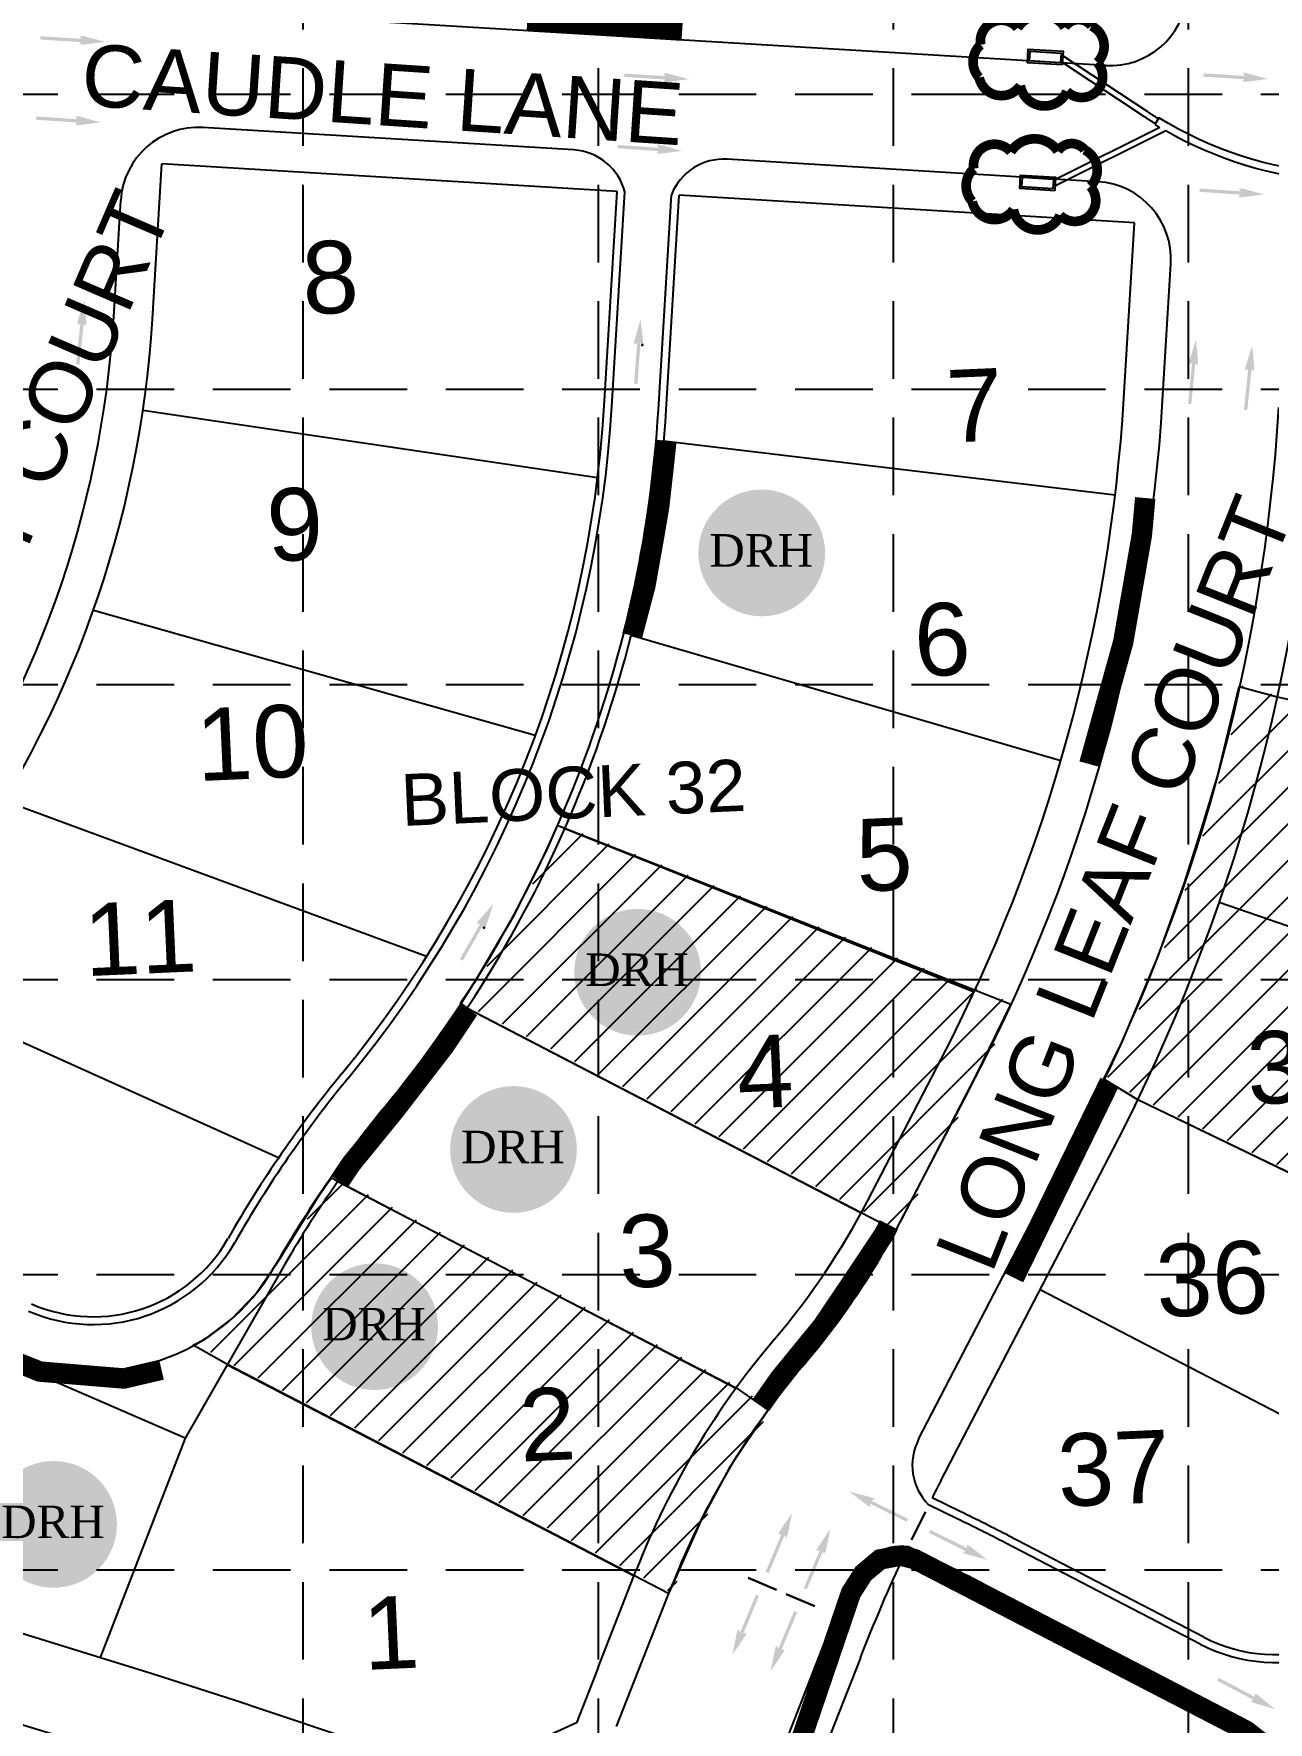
# Model space of a CAD drawing. Header units: feet. Extents: x 6037 to 11520, y 4436 to 7866.
# Drawn here: x 9213.6 to 9571.4, y 5508.1 to 5997.5 of the extents above; entities that cross this region are included whole.
import ezdxf
from ezdxf.enums import TextEntityAlignment as Align

# ---------------------------------------------------------------- set-up
doc = ezdxf.new("R2010")
doc.units = ezdxf.units.FT
doc.header["$LTSCALE"] = 0.4
doc.header["$MEASUREMENT"] = 0
doc.linetypes.add('DASHED2', pattern=[0.375, 0.25, -0.125])
doc.linetypes.add('HIDDEN', pattern=[0.375, 0.25, -0.125])
for name, color, linetype in [('1 BLOCK NUMBER', 7, 'Continuous'), ('1 DR HORTON LOT', 7, 'Continuous'), ('1 EROSION BLANKET', 84, 'Continuous'), ('1 LOT NUMBER', 7, 'Continuous'), ('1 SODDED LOT', 2, 'Continuous'), ('1 STREET NAMES', 7, 'Continuous'), ('BASE', 7, 'Continuous'), ('grid', 254, 'HIDDEN'), ('LOTLINE', 7, 'Continuous'), ('PAVING', 7, 'Continuous'), ('ROW', 7, 'Continuous'), ('STORM', 7, 'Continuous'), ('STORM INLET', 7, 'Continuous')]:
    doc.layers.add(name, color=color, linetype=linetype)
doc.styles.add('DRHorton', font='dutcheb.ttf')
doc.styles.get("Standard").update_dxf_attribs({"font": 'ARIAL.TTF'})

# ---------------------------------------------------------------- blocks, each defined once
blk = doc.blocks.new('DRHorton')
h = blk.add_hatch(color=1)
h.paths.add_polyline_path([(78.7, 25.78, 1), (40.43, 25.78, 1)])
h.paths.add_polyline_path([(42.33, 17.91), (76.5, 17.91), (76.5, 34.87), (42.33, 34.87)], flags=24)
at = {"layer": 'BASE', "color": 176, "style": 'DRHorton'}
blk.add_text('DRH', height=9.814, dxfattribs=at).set_placement((59.39, 21.64), align=Align.CENTER)

msp = doc.modelspace()

# ---------------------------------------------------------------- hatches: boundary and pattern name
at = {"layer": '1 SODDED LOT'}
h = msp.add_hatch(dxfattribs=at)
h.set_pattern_fill('ANSI31', color=256, scale=60, style=0)
h.set_pattern_definition([(45, (1.0404, 0.2035), (-5.303301, 5.303301), [])])
h.paths.add_polyline_path([(9008.53, 6974.6), (9134.42, 6967.02), (9133.47, 6956.6), (9131.54, 6937.33), (9130.69, 6928.96), (9129.74, 6922.29), (8995.12, 6930.23), (8990.65, 6930.54), (8994.47, 6960.2), (8995.63, 6975.46)])
h.paths.add_polyline_path([(9433.17, 6958.76), (9434.56, 6821.06), (9481.59, 6807.52), (9503.83, 6801), (9527.2, 6795.3), (9525.52, 6937.37), (9495.09, 6947.16), (9463.79, 6959.09), (9432.98, 6970.84)])
h.paths.add_polyline_path([(10047.33, 5834.32), (10182.01, 5824.91), (10185.54, 5875.24), (10048.62, 5885.03), (10045.07, 5834.52)])
h.paths.add_polyline_path([(10015.61, 5592.88), (10151.56, 5562.68), (10159.65, 5603.99), (10164.04, 5630.25), (10025.39, 5652.24), (10020.74, 5627.8), (10017.92, 5612.96), (10013.47, 5593.46)])
h.paths.add_polyline_path([(10001.02, 5534.4), (10134.33, 5496.27), (10117.37, 5440.96), (10113.17, 5430.26), (9981.25, 5477.53), (9986.71, 5493.88), (9998.81, 5534.75)])
h.paths.add_polyline_path([(8799.81, 5797.59), (8937.91, 5755.17), (8938.9, 5756.45), (8958.34, 5776.68), (8971.05, 5789.68), (8987.33, 5807.76), (8991.83, 5813.31), (8833.38, 5856.27), (8823.88, 5843.5), (8818.25, 5836.24), (8806.07, 5822.02), (8789.55, 5805.99)])
h.paths.add_polyline_path([(9300.86, 5666.12), (9335.76, 5647.91), (9418.14, 5605.29), (9427.47, 5598.82), (9416.17, 5581.98), (9407.87, 5566.52), (9399.6, 5547.98), (9398.58, 5545.68), (9270.59, 5612.1), (9260.79, 5617.66), (9264.35, 5619.48), (9272.04, 5625.27), (9278.98, 5632.54), (9285.49, 5642.04), (9296.99, 5660.6), (9299.41, 5664.2)])
h.paths.add_polyline_path([(9340.08, 5715.39), (9464.44, 5650.81), (9471.9, 5665.11), (9485.45, 5691.05), (9497.8, 5716.36), (9366.29, 5768.24), (9363.2, 5761.05), (9353.39, 5741.52), (9342.13, 5722.47), (9338.29, 5716.72)])
h.paths.add_polyline_path([(9575.04, 5805.5), (9699.56, 5777.94), (9697.43, 5767), (9689.85, 5736.06), (9681.15, 5706.88), (9670.6, 5677.08), (9660.32, 5651.86), (9651.88, 5632.23), (9534.79, 5688.63), (9524.72, 5694.73), (9530.18, 5705.7), (9536.33, 5720.39), (9540.47, 5730.38), (9548.04, 5751.39), (9553.09, 5767.16), (9557.74, 5782.44), (9563.95, 5808.53)])
h.paths.add_polyline_path([(9726.84, 5864.8), (9850.23, 5856.11), (9861.56, 5855.03), (9857.07, 5792.94), (9720.09, 5803.4), (9717.86, 5803.51), (9721.19, 5826.2), (9724.62, 5864.88)])
h.paths.add_polyline_path([(8953.4, 6034.44), (8960.95, 6160.21), (8982.9, 6158.85), (9005.64, 6157.5), (8997.66, 6020.48), (8952.71, 6023.22)])
h.paths.add_polyline_path([(8959.68, 6176.03), (8967.87, 6310.87), (8926.31, 6313.26), (8921.04, 6312.92), (8915.32, 6310.92), (8910.33, 6307.6), (8906.7, 6303.25), (8904.1, 6297.98), (8902.96, 6292.11), (8897.01, 6193.57), (8897.65, 6188.07), (8900.03, 6183.13), (8903.86, 6179.3), (8908.93, 6176.9), (8959.51, 6173.84)])
h.paths.add_polyline_path([(9499.02, 6148.72), (9507.23, 6283.66), (9518.73, 6282.1), (9550.35, 6277.76), (9556.25, 6276.32), (9561.3, 6273.54), (9565.54, 6269.55), (9568.56, 6264.64), (9570.23, 6259.15), (9570.43, 6253.33), (9561.8, 6154.72), (9560.55, 6149.13), (9557.71, 6144.74), (9553.75, 6141.56), (9549.07, 6139.73), (9511.31, 6144.43), (9504.23, 6145.25), (9499.03, 6146.07)])
h.paths.add_polyline_path([(9616.4, 6639.76), (9623.9, 6765.68), (9637.72, 6764.23), (9667.99, 6762.45), (9672.71, 6762.18), (9683.29, 6762.04), (9705.81, 6761.75), (9712.07, 6761.79), (9713.53, 6624.57), (9675.56, 6624.82), (9645.77, 6626.2), (9637.69, 6626.58), (9624.42, 6627.76), (9615.7, 6628.44)])
h.paths.add_polyline_path([(9758.38, 6636.24), (9757.19, 6762.27), (9892.09, 6763.63), (9893.75, 6626.41), (9758.46, 6625.12)])
h.paths.add_polyline_path([(10276.02, 6641.94), (10402.1, 6638.45), (10399.41, 6548.36), (10262.19, 6552.34), (10264.77, 6642.37)])
h.paths.add_polyline_path([(10162.18, 6764.13), (10163.55, 6629.1), (10208.43, 6629.06), (10214.14, 6629.7), (10219.62, 6631.8), (10224.34, 6635.28), (10227.99, 6639.82), (10230.35, 6645.12), (10231.28, 6650.89), (10234.09, 6750.49), (10233.44, 6755.78), (10231.28, 6760.36), (10227.77, 6764.09), (10223.32, 6766.55), (10162.12, 6766.38)])
h.paths.add_polyline_path([(9983.41, 6638.56), (9982.19, 6764.52), (10071.97, 6765.47), (10073.53, 6628.21), (9983.46, 6627.25)])
h.paths.add_polyline_path([(10282.43, 6866.9), (10408.37, 6863.35), (10409.72, 6910.83), (10272.54, 6914.57), (10271.15, 6867.18)])
h.paths.add_polyline_path([(10068.44, 6781.19), (10067.14, 6916.19), (10159.96, 6917.12), (10161.91, 6779.88), (10068.46, 6778.92)])
h.paths.add_polyline_path([(9787.01, 6902.09), (9788.35, 6776.07), (9813.49, 6776.33), (9835, 6776.55), (9833.5, 6913.82), (9786.81, 6913.38)])
h.paths.add_polyline_path([(9951.87, 7083.82), (9953.28, 6948.73), (9998.33, 6949.29), (10043.36, 6949.77), (10041.76, 7087.02), (9951.84, 7086.06)])
h.paths.add_polyline_path([(9562.98, 6974.31), (9561.11, 7137.79), (9567.67, 7130.99), (9580.62, 7117.52), (9591.81, 7108.25), (9604.22, 7100.07), (9606.76, 7098.83), (9608.2, 6953.74), (9598.74, 6955.01), (9584.78, 6957.88), (9567.75, 6961.39), (9562.91, 6962.64)])
h.paths.add_polyline_path([(9435.73, 7364), (9435.71, 7375.29), (9481.86, 7375.76), (9483.65, 7182.98), (9466.88, 7186.54), (9459.14, 7188.22), (9453.85, 7189.21), (9448.24, 7190.29), (9442.2, 7191.42), (9437.34, 7192.33)])
h.paths.add_polyline_path([(9064.85, 7234.57), (9063.18, 7371.02), (9157.64, 7372.07), (9159.44, 7227.99), (9159.44, 7227.96), (9153.62, 7228.32), (9137.74, 7229.3), (9129.68, 7229.81), (9109.82, 7230.72), (9073.88, 7232.01), (9064.89, 7232.31)])
h.paths.add_polyline_path([(9061.33, 7539.74), (9061.33, 7541.98), (9107.39, 7542.52), (9109.06, 7405.25), (9062.74, 7404.72)])
at = {"layer": 'PAVING'}
h = msp.add_hatch(color=256, dxfattribs=at)
edge = h.paths.add_edge_path()
edge.add_line((9226.67, 5994.58), (9227.31, 5995.11))
edge.add_line((9227.31, 5995.11), (9215.43, 5995.85))
edge.add_line((9215.43, 5995.85), (9215.48, 5996.81))
edge.add_line((9215.48, 5996.81), (9227.37, 5996.07))
edge.add_line((9227.37, 5996.07), (9226.8, 5996.79))
edge.add_line((9226.8, 5996.79), (9226.8, 5996.79))
edge.add_ellipse((9227.41, 5996.8), major_axis=(-0.629, 0.039), ratio=0.285714, start_angle=-125.8315, end_angle=14.4967, ccw=False)
edge.add_line((9227.78, 5996.92), (9227.78, 5996.92))
edge.add_line((9227.78, 5996.92), (9234.14, 5995.2))
edge.add_line((9234.14, 5995.2), (9227.62, 5994.32))
edge.add_line((9227.62, 5994.32), (9227.62, 5994.32))
edge.add_ellipse((9227.27, 5994.49), major_axis=(-0.629, 0.039), ratio=0.285714, start_angle=-17.1827, end_angle=124.7269, ccw=False)
edge.add_line((9226.67, 5994.58), (9226.67, 5994.58))
edge.add_line((9226.67, 5994.58), (9226.67, 5994.58))
edge.add_line((9226.67, 5994.58), (9226.67, 5994.58))
h = msp.add_hatch(color=256, dxfattribs=at)
edge = h.paths.add_edge_path()
edge.add_line((9395.93, 5983.75), (9396.57, 5984.27))
edge.add_line((9396.57, 5984.27), (9384.68, 5985.01))
edge.add_line((9384.68, 5985.01), (9384.74, 5985.98))
edge.add_line((9384.74, 5985.98), (9396.63, 5985.24))
edge.add_line((9396.63, 5985.24), (9396.05, 5985.96))
edge.add_line((9396.05, 5985.96), (9396.05, 5985.96))
edge.add_ellipse((9396.66, 5985.97), major_axis=(-0.629, 0.039), ratio=0.285714, start_angle=-125.8315, end_angle=14.4967, ccw=False)
edge.add_line((9397.04, 5986.09), (9397.04, 5986.09))
edge.add_line((9397.04, 5986.09), (9403.39, 5984.36))
edge.add_line((9403.39, 5984.36), (9396.87, 5983.49))
edge.add_line((9396.87, 5983.49), (9396.87, 5983.49))
edge.add_ellipse((9396.52, 5983.66), major_axis=(-0.629, 0.039), ratio=0.285714, start_angle=-17.1827, end_angle=124.7269, ccw=False)
edge.add_line((9395.93, 5983.75), (9395.93, 5983.75))
edge.add_line((9395.93, 5983.75), (9395.93, 5983.75))
edge.add_line((9395.93, 5983.75), (9395.93, 5983.75))
h = msp.add_hatch(color=256, dxfattribs=at)
edge = h.paths.add_edge_path()
edge.add_line((9563.83, 5983.82), (9564.47, 5984.35))
edge.add_line((9564.47, 5984.35), (9552.58, 5985.09))
edge.add_line((9552.58, 5985.09), (9552.64, 5986.05))
edge.add_line((9552.64, 5986.05), (9564.53, 5985.31))
edge.add_line((9564.53, 5985.31), (9563.96, 5986.03))
edge.add_line((9563.96, 5986.03), (9563.95, 5986.03))
edge.add_ellipse((9564.57, 5986.04), major_axis=(-0.629, 0.039), ratio=0.285714, start_angle=-125.8315, end_angle=14.4967, ccw=False)
edge.add_line((9564.94, 5986.16), (9564.94, 5986.16))
edge.add_line((9564.94, 5986.16), (9571.29, 5984.44))
edge.add_line((9571.29, 5984.44), (9564.77, 5983.56))
edge.add_line((9564.77, 5983.56), (9564.78, 5983.56))
edge.add_ellipse((9564.43, 5983.73), major_axis=(-0.629, 0.039), ratio=0.285714, start_angle=-17.1827, end_angle=124.7269, ccw=False)
edge.add_line((9563.83, 5983.82), (9563.83, 5983.82))
edge.add_line((9563.83, 5983.82), (9563.83, 5983.82))
edge.add_line((9563.83, 5983.82), (9563.83, 5983.82))
h = msp.add_hatch(color=256, dxfattribs=at)
edge = h.paths.add_edge_path()
edge.add_line((9225.46, 5971.28), (9226.1, 5971.8))
edge.add_line((9226.1, 5971.8), (9214.22, 5972.61))
edge.add_line((9214.22, 5972.61), (9214.28, 5973.58))
edge.add_line((9214.28, 5973.58), (9226.17, 5972.77))
edge.add_line((9226.17, 5972.77), (9225.6, 5973.49))
edge.add_line((9225.6, 5973.49), (9225.59, 5973.49))
edge.add_ellipse((9226.21, 5973.5), major_axis=(-0.629, 0.043), ratio=0.285714, start_angle=-125.8315, end_angle=14.4967, ccw=False)
edge.add_line((9226.58, 5973.62), (9226.58, 5973.61))
edge.add_line((9226.58, 5973.61), (9232.92, 5971.85))
edge.add_line((9232.92, 5971.85), (9226.4, 5971.01))
edge.add_line((9226.4, 5971.01), (9226.4, 5971.01))
edge.add_ellipse((9226.05, 5971.19), major_axis=(-0.629, 0.043), ratio=0.285714, start_angle=-17.1827, end_angle=124.7269, ccw=False)
edge.add_line((9225.46, 5971.28), (9225.46, 5971.28))
edge.add_line((9225.46, 5971.28), (9225.46, 5971.28))
edge.add_line((9225.46, 5971.28), (9225.46, 5971.28))
h = msp.add_hatch(color=256, dxfattribs=at)
edge = h.paths.add_edge_path()
edge.add_line((9394, 5963), (9394.65, 5963.52))
edge.add_line((9394.65, 5963.52), (9382.77, 5964.34))
edge.add_line((9382.77, 5964.34), (9382.83, 5965.3))
edge.add_line((9382.83, 5965.3), (9394.71, 5964.49))
edge.add_line((9394.71, 5964.49), (9394.14, 5965.21))
edge.add_line((9394.14, 5965.21), (9394.14, 5965.22))
edge.add_ellipse((9394.75, 5965.22), major_axis=(-0.629, 0.043), ratio=0.285714, start_angle=-125.8315, end_angle=14.4967, ccw=False)
edge.add_line((9395.13, 5965.34), (9395.13, 5965.34))
edge.add_line((9395.13, 5965.34), (9401.47, 5963.57))
edge.add_line((9401.47, 5963.57), (9394.95, 5962.74))
edge.add_line((9394.95, 5962.74), (9394.95, 5962.74))
edge.add_ellipse((9394.6, 5962.91), major_axis=(-0.629, 0.043), ratio=0.285714, start_angle=-17.1827, end_angle=124.7269, ccw=False)
edge.add_line((9394, 5963), (9394, 5963))
edge.add_line((9394, 5963), (9394, 5963))
edge.add_line((9394, 5963), (9394, 5963))
h = msp.add_hatch(color=256, dxfattribs=at)
edge = h.paths.add_edge_path()
edge.add_line((9562.67, 5950.37), (9563.31, 5950.9))
edge.add_line((9563.31, 5950.9), (9551.43, 5951.71))
edge.add_line((9551.43, 5951.71), (9551.49, 5952.67))
edge.add_line((9551.49, 5952.67), (9563.38, 5951.86))
edge.add_line((9563.38, 5951.86), (9562.81, 5952.58))
edge.add_line((9562.81, 5952.58), (9562.8, 5952.59))
edge.add_ellipse((9563.42, 5952.59), major_axis=(-0.629, 0.043), ratio=0.285714, start_angle=-125.8315, end_angle=14.4967, ccw=False)
edge.add_line((9563.79, 5952.71), (9563.79, 5952.71))
edge.add_line((9563.79, 5952.71), (9570.14, 5950.95))
edge.add_line((9570.14, 5950.95), (9563.61, 5950.11))
edge.add_line((9563.61, 5950.11), (9563.61, 5950.11))
edge.add_ellipse((9563.26, 5950.28), major_axis=(-0.629, 0.043), ratio=0.285714, start_angle=-17.1827, end_angle=124.7269, ccw=False)
edge.add_line((9562.67, 5950.38), (9562.67, 5950.37))
edge.add_line((9562.67, 5950.37), (9562.67, 5950.37))
edge.add_line((9562.67, 5950.37), (9562.67, 5950.37))
h = msp.add_hatch(color=256, dxfattribs=at)
edge = h.paths.add_edge_path()
edge.add_line((9228.52, 5912.8), (9228.02, 5913.46))
edge.add_line((9228.02, 5913.46), (9226.78, 5901.62))
edge.add_line((9226.78, 5901.62), (9225.82, 5901.72))
edge.add_line((9225.82, 5901.72), (9227.06, 5913.56))
edge.add_line((9227.06, 5913.56), (9226.31, 5913.02))
edge.add_line((9226.31, 5913.02), (9226.31, 5913.02))
edge.add_ellipse((9226.33, 5913.63), major_axis=(-0.065, -0.627), ratio=0.285714, start_angle=-125.8315, end_angle=14.4967, ccw=False)
edge.add_line((9226.22, 5914.01), (9226.22, 5914.01))
edge.add_line((9226.22, 5914.01), (9228.21, 5920.28))
edge.add_line((9228.21, 5920.28), (9228.82, 5913.73))
edge.add_line((9228.82, 5913.73), (9228.82, 5913.73))
edge.add_ellipse((9228.63, 5913.39), major_axis=(-0.065, -0.627), ratio=0.285714, start_angle=-17.1827, end_angle=124.7269, ccw=False)
edge.add_line((9228.52, 5912.8), (9228.52, 5912.8))
edge.add_line((9228.52, 5912.8), (9228.52, 5912.8))
edge.add_line((9228.52, 5912.8), (9228.52, 5912.8))
at = {"layer": 'PAVING', "linetype": 'Continuous', "lineweight": 30}
h = msp.add_hatch(color=256, dxfattribs=at)
edge = h.paths.add_edge_path()
edge.add_line((9387.72, 5907.42), (9388.45, 5907.98))
edge.add_line((9388.45, 5907.98), (9387.57, 5896.1))
edge.add_line((9387.57, 5896.1), (9388.54, 5896.04))
edge.add_line((9388.54, 5896.04), (9389.41, 5907.91))
edge.add_line((9389.41, 5907.91), (9389.93, 5907.27))
edge.add_line((9389.93, 5907.27), (9389.93, 5907.27))
edge.add_ellipse((9390.03, 5907.86), major_axis=(-0.046, -0.628), ratio=0.285714, start_angle=342.8173, end_angle=484.7269)
edge.add_line((9390.2, 5908.21), (9390.2, 5908.21))
edge.add_line((9390.2, 5908.21), (9389.4, 5914.73))
edge.add_line((9389.4, 5914.73), (9387.6, 5908.4))
edge.add_line((9387.6, 5908.4), (9387.6, 5908.41))
edge.add_ellipse((9387.72, 5908.03), major_axis=(-0.046, -0.628), ratio=0.285714, start_angle=234.1685, end_angle=374.4967)
edge.add_line((9387.72, 5907.41), (9387.72, 5907.42))
edge.add_line((9387.72, 5907.42), (9387.72, 5907.42))
at = {"layer": 'PAVING'}
h = msp.add_hatch(color=256, dxfattribs=at)
edge = h.paths.add_edge_path()
edge.add_line((9550.75, 5901.37), (9550.25, 5902.02))
edge.add_line((9550.25, 5902.02), (9549.08, 5890.17))
edge.add_line((9549.08, 5890.17), (9548.12, 5890.27))
edge.add_line((9548.12, 5890.27), (9549.28, 5902.12))
edge.add_line((9549.28, 5902.12), (9548.54, 5901.57))
edge.add_line((9548.54, 5901.57), (9548.54, 5901.57))
edge.add_ellipse((9548.56, 5902.18), major_axis=(-0.062, -0.627), ratio=0.285714, start_angle=-125.8315, end_angle=14.4967, ccw=False)
edge.add_line((9548.45, 5902.56), (9548.45, 5902.56))
edge.add_line((9548.45, 5902.56), (9550.4, 5908.85))
edge.add_line((9550.4, 5908.85), (9551.04, 5902.3))
edge.add_line((9551.04, 5902.3), (9551.04, 5902.3))
edge.add_ellipse((9550.86, 5901.96), major_axis=(-0.062, -0.627), ratio=0.285714, start_angle=-17.1827, end_angle=124.7269, ccw=False)
edge.add_line((9550.75, 5901.36), (9550.75, 5901.37))
edge.add_line((9550.75, 5901.37), (9550.75, 5901.37))
edge.add_line((9550.75, 5901.37), (9550.75, 5901.37))
h = msp.add_hatch(color=256, dxfattribs=at)
edge = h.paths.add_edge_path()
edge.add_line((9567.03, 5899.66), (9566.53, 5900.32))
edge.add_line((9566.53, 5900.32), (9565.3, 5888.47))
edge.add_line((9565.3, 5888.47), (9564.33, 5888.57))
edge.add_line((9564.33, 5888.57), (9565.57, 5900.42))
edge.add_line((9565.57, 5900.42), (9564.83, 5899.87))
edge.add_line((9564.83, 5899.87), (9564.82, 5899.87))
edge.add_ellipse((9564.84, 5900.48), major_axis=(-0.065, -0.627), ratio=0.285714, start_angle=-125.8315, end_angle=14.4967, ccw=False)
edge.add_line((9564.74, 5900.87), (9564.74, 5900.86))
edge.add_line((9564.74, 5900.86), (9566.73, 5907.14))
edge.add_line((9566.73, 5907.14), (9567.33, 5900.59))
edge.add_line((9567.33, 5900.59), (9567.33, 5900.59))
edge.add_ellipse((9567.14, 5900.25), major_axis=(-0.065, -0.627), ratio=0.285714, start_angle=-17.1827, end_angle=124.7269, ccw=False)
edge.add_line((9567.03, 5899.66), (9567.03, 5899.66))
edge.add_line((9567.03, 5899.66), (9567.03, 5899.66))
edge.add_line((9567.03, 5899.66), (9567.03, 5899.66))
at = {"layer": 'PAVING', "linetype": 'Continuous', "lineweight": 30}
h = msp.add_hatch(color=256, dxfattribs=at)
edge = h.paths.add_edge_path()
edge.add_line((9342.12, 5739.48), (9343.02, 5739.67))
edge.add_line((9343.02, 5739.67), (9337.07, 5729.35))
edge.add_line((9337.07, 5729.35), (9337.91, 5728.87))
edge.add_line((9337.91, 5728.87), (9343.86, 5739.18))
edge.add_line((9343.86, 5739.18), (9344.04, 5738.38))
edge.add_line((9344.04, 5738.38), (9344.04, 5738.38))
edge.add_ellipse((9344.39, 5738.87), major_axis=(-0.315, -0.546), ratio=0.285714, start_angle=342.8173, end_angle=484.7269)
edge.add_line((9344.7, 5739.11), (9344.7, 5739.11))
edge.add_line((9344.7, 5739.11), (9346.81, 5745.34))
edge.add_line((9346.81, 5745.34), (9342.44, 5740.42))
edge.add_line((9342.44, 5740.42), (9342.44, 5740.42))
edge.add_ellipse((9342.38, 5740.03), major_axis=(-0.315, -0.546), ratio=0.285714, start_angle=234.1685, end_angle=374.4967)
edge.add_line((9342.12, 5739.47), (9342.12, 5739.48))
edge.add_line((9342.12, 5739.48), (9342.12, 5739.48))
h = msp.add_hatch(color=256, dxfattribs=at)
edge = h.paths.add_edge_path()
edge.add_line((9456.17, 5570.71), (9455.88, 5571.48))
edge.add_line((9455.88, 5571.48), (9466.56, 5566.22))
edge.add_line((9466.56, 5566.22), (9466.99, 5567.08))
edge.add_line((9466.99, 5567.08), (9456.3, 5572.35))
edge.add_line((9456.3, 5572.35), (9457.16, 5572.69))
edge.add_line((9457.16, 5572.69), (9457.16, 5572.69))
edge.add_ellipse((9456.64, 5573), major_axis=(0.565, -0.279), ratio=0.285714, start_angle=345.5033, end_angle=485.8315)
edge.add_line((9456.37, 5573.29), (9456.37, 5573.29))
edge.add_line((9456.37, 5573.29), (9450, 5574.95))
edge.add_line((9450, 5574.95), (9455.22, 5570.95))
edge.add_line((9455.22, 5570.95), (9455.22, 5570.95))
edge.add_ellipse((9455.61, 5570.93), major_axis=(0.565, -0.279), ratio=0.285714, start_angle=235.2731, end_angle=377.1827)
edge.add_line((9456.17, 5570.71), (9456.17, 5570.71))
edge.add_line((9456.17, 5570.71), (9456.17, 5570.71))
edge.add_line((9456.17, 5570.71), (9456.17, 5570.71))
h = msp.add_hatch(color=256, dxfattribs=at)
edge = h.paths.add_edge_path()
edge.add_line((9431.48, 5561.54), (9431.2, 5562.32))
edge.add_line((9431.2, 5562.32), (9426.57, 5551.35))
edge.add_line((9426.57, 5551.35), (9425.67, 5551.72))
edge.add_line((9425.67, 5551.72), (9430.31, 5562.69))
edge.add_line((9430.31, 5562.69), (9429.44, 5562.39))
edge.add_line((9429.44, 5562.39), (9429.43, 5562.39))
edge.add_ellipse((9429.63, 5562.97), major_axis=(-0.245, -0.58), ratio=0.285714, start_angle=-125.8315, end_angle=14.4967, ccw=False)
edge.add_line((9429.64, 5563.37), (9429.64, 5563.36))
edge.add_line((9429.64, 5563.36), (9433.37, 5568.79))
edge.add_line((9433.37, 5568.79), (9432.04, 5562.35))
edge.add_line((9432.04, 5562.35), (9432.04, 5562.35))
edge.add_ellipse((9431.76, 5562.07), major_axis=(-0.245, -0.58), ratio=0.285714, start_angle=-17.1827, end_angle=124.7269, ccw=False)
edge.add_line((9431.48, 5561.54), (9431.48, 5561.54))
edge.add_line((9431.48, 5561.54), (9431.48, 5561.54))
edge.add_line((9431.48, 5561.54), (9431.48, 5561.54))
h = msp.add_hatch(color=256, dxfattribs=at)
edge = h.paths.add_edge_path()
edge.add_line((9442.55, 5556.82), (9442.26, 5557.6))
edge.add_line((9442.26, 5557.6), (9437.63, 5546.63))
edge.add_line((9437.63, 5546.63), (9436.74, 5547))
edge.add_line((9436.74, 5547), (9441.37, 5557.98))
edge.add_line((9441.37, 5557.98), (9440.5, 5557.67))
edge.add_line((9440.5, 5557.67), (9440.5, 5557.67))
edge.add_ellipse((9440.69, 5558.25), major_axis=(-0.245, -0.58), ratio=0.285714, start_angle=-125.8315, end_angle=14.4967, ccw=False)
edge.add_line((9440.7, 5558.65), (9440.71, 5558.65))
edge.add_line((9440.71, 5558.65), (9444.44, 5564.07))
edge.add_line((9444.44, 5564.07), (9443.1, 5557.63))
edge.add_line((9443.1, 5557.63), (9443.1, 5557.63))
edge.add_ellipse((9442.83, 5557.36), major_axis=(-0.245, -0.58), ratio=0.285714, start_angle=-17.1827, end_angle=124.7269, ccw=False)
edge.add_line((9442.54, 5556.82), (9442.55, 5556.82))
edge.add_line((9442.55, 5556.82), (9442.55, 5556.82))
edge.add_line((9442.55, 5556.82), (9442.55, 5556.82))
h = msp.add_hatch(color=256, dxfattribs=at)
edge = h.paths.add_edge_path()
edge.add_line((9482.88, 5557.49), (9483.68, 5557.72))
edge.add_line((9483.68, 5557.72), (9473.01, 5563.02))
edge.add_line((9473.01, 5563.02), (9473.44, 5563.89))
edge.add_line((9473.44, 5563.89), (9484.11, 5558.59))
edge.add_line((9484.11, 5558.59), (9483.86, 5559.48))
edge.add_line((9483.86, 5559.48), (9483.86, 5559.48))
edge.add_ellipse((9484.42, 5559.25), major_axis=(-0.564, 0.28), ratio=0.285714, start_angle=-125.8315, end_angle=14.4967, ccw=False)
edge.add_line((9484.82, 5559.21), (9484.82, 5559.21))
edge.add_line((9484.82, 5559.21), (9490, 5555.16))
edge.add_line((9490, 5555.16), (9483.65, 5556.88))
edge.add_line((9483.65, 5556.88), (9483.65, 5556.88))
edge.add_ellipse((9483.4, 5557.17), major_axis=(-0.564, 0.28), ratio=0.285714, start_angle=-17.1827, end_angle=124.7269, ccw=False)
edge.add_line((9482.88, 5557.49), (9482.88, 5557.49))
edge.add_line((9482.88, 5557.49), (9482.88, 5557.49))
edge.add_line((9482.88, 5557.49), (9482.88, 5557.49))
h = msp.add_hatch(color=256, dxfattribs=at)
edge = h.paths.add_edge_path()
edge.add_line((9419.93, 5534.07), (9419.18, 5533.72))
edge.add_line((9419.18, 5533.72), (9423.77, 5544.71))
edge.add_line((9423.77, 5544.71), (9422.88, 5545.08))
edge.add_line((9422.88, 5545.08), (9418.28, 5534.1))
edge.add_line((9418.28, 5534.1), (9417.89, 5534.93))
edge.add_line((9417.89, 5534.93), (9417.89, 5534.93))
edge.add_ellipse((9417.61, 5534.39), major_axis=(0.243, 0.581), ratio=0.285714, start_angle=345.5033, end_angle=485.8315)
edge.add_line((9417.34, 5534.11), (9417.34, 5534.11))
edge.add_line((9417.34, 5534.11), (9416.07, 5527.65))
edge.add_line((9416.07, 5527.65), (9419.74, 5533.1))
edge.add_line((9419.74, 5533.1), (9419.74, 5533.1))
edge.add_ellipse((9419.75, 5533.49), major_axis=(0.243, 0.581), ratio=0.285714, start_angle=235.2731, end_angle=377.1827)
edge.add_line((9419.93, 5534.07), (9419.93, 5534.07))
edge.add_line((9419.93, 5534.07), (9419.93, 5534.07))
edge.add_line((9419.93, 5534.07), (9419.93, 5534.07))
h = msp.add_hatch(color=256, dxfattribs=at)
edge = h.paths.add_edge_path()
edge.add_line((9430.99, 5529.35), (9430.24, 5529.01))
edge.add_line((9430.24, 5529.01), (9434.84, 5539.99))
edge.add_line((9434.84, 5539.99), (9433.95, 5540.37))
edge.add_line((9433.95, 5540.37), (9429.35, 5529.38))
edge.add_line((9429.35, 5529.38), (9428.96, 5530.21))
edge.add_line((9428.96, 5530.21), (9428.96, 5530.22))
edge.add_ellipse((9428.68, 5529.67), major_axis=(0.243, 0.581), ratio=0.285714, start_angle=345.5033, end_angle=485.8315)
edge.add_line((9428.4, 5529.39), (9428.4, 5529.39))
edge.add_line((9428.4, 5529.39), (9427.14, 5522.93))
edge.add_line((9427.14, 5522.93), (9430.81, 5528.39))
edge.add_line((9430.81, 5528.39), (9430.81, 5528.38))
edge.add_ellipse((9430.81, 5528.77), major_axis=(0.243, 0.581), ratio=0.285714, start_angle=235.2731, end_angle=377.1827)
edge.add_line((9430.99, 5529.35), (9430.99, 5529.35))
edge.add_line((9430.99, 5529.35), (9430.99, 5529.35))
edge.add_line((9430.99, 5529.35), (9430.99, 5529.35))
at = {"layer": 'PAVING'}
h = msp.add_hatch(color=256, dxfattribs=at)
edge = h.paths.add_edge_path()
edge.add_line((9566.3, 5514.38), (9567.1, 5514.6))
edge.add_line((9567.1, 5514.6), (9556.57, 5520.15))
edge.add_line((9556.57, 5520.15), (9557.02, 5521.01))
edge.add_line((9557.02, 5521.01), (9567.55, 5515.46))
edge.add_line((9567.55, 5515.46), (9567.32, 5516.35))
edge.add_line((9567.32, 5516.35), (9567.32, 5516.35))
edge.add_ellipse((9567.88, 5516.11), major_axis=(-0.557, 0.294), ratio=0.285714, start_angle=-125.8315, end_angle=14.4967, ccw=False)
edge.add_line((9568.28, 5516.06), (9568.28, 5516.06))
edge.add_line((9568.28, 5516.06), (9573.36, 5511.88))
edge.add_line((9573.36, 5511.88), (9567.06, 5513.76))
edge.add_line((9567.06, 5513.76), (9567.06, 5513.76))
edge.add_ellipse((9566.81, 5514.06), major_axis=(-0.557, 0.294), ratio=0.285714, start_angle=-17.1827, end_angle=124.7269, ccw=False)
edge.add_line((9566.3, 5514.39), (9566.3, 5514.38))
edge.add_line((9566.3, 5514.38), (9566.3, 5514.38))
edge.add_line((9566.3, 5514.38), (9566.3, 5514.38))

# ---------------------------------------------------------------- linework, layer by layer
at = {"layer": '1 EROSION BLANKET', "const_width": 5.92}
for points in [[(9401.5, 5998.43), (9378.23, 5999.87), (9356.58, 6001.16)], [(9387, 5823.04), (9390.81, 5837.46), (9393.46, 5852.36), (9394.84, 5860.56), (9396.17, 5872.4), (9396.92, 5879.55)], [(9519.49, 5785.84), (9529.33, 5821.21), (9534.73, 5852.16), (9535.72, 5862.96)], [(9302.16, 5664.91), (9305.62, 5670.04), (9318.21, 5685.48), (9332.53, 5704.08), (9339.6, 5714.67)], [(9497.68, 5636.93), (9525.4, 5693.64)], [(9424.26, 5599.96), (9429.82, 5607.86), (9442.18, 5622.98), (9450.5, 5635.33), (9459.98, 5649.52), (9461.41, 5652.3)], [(9101.47, 5595.19), (9107.87, 5599.45), (9115.9, 5607.48), (9120.3, 5614.5), (9124.44, 5624.39), (9126.02, 5634.89), (9131.58, 5641.04), (9136.34, 5643.81), (9167.06, 5629.21), (9215.31, 5609.76), (9239.66, 5607.75), (9250.58, 5610.3)], [(9435.61, 5502.03), (9450.42, 5545.61), (9453.99, 5551.22), (9458.87, 5555.32), (9464.83, 5556.39), (9468.83, 5555.42), (9565.11, 5505.58), (9570.47, 5501.39), (9574.3, 5497.45), (9576.28, 5494.16), (9578.47, 5489.01), (9579.57, 5483.21), (9579.35, 5478.39), (9578.69, 5474.22), (9577.94, 5473.21)]]:
    msp.add_lwpolyline(points, dxfattribs=at)
at = {"layer": '1 SODDED LOT'}
for points in [[(9574, 5805.3), (9698.52, 5777.73), (9696.39, 5766.8), (9688.81, 5735.85), (9680.11, 5706.67), (9669.56, 5676.88), (9659.28, 5651.66), (9650.84, 5632.03), (9533.75, 5688.43), (9523.68, 5694.53), (9529.14, 5705.5), (9535.29, 5720.19), (9539.43, 5730.18), (9547, 5751.18), (9552.05, 5766.96), (9556.69, 5782.24), (9562.91, 5808.33)], [(9339.04, 5715.19), (9463.4, 5650.61), (9470.85, 5664.91), (9484.4, 5690.84), (9496.76, 5716.16), (9365.25, 5768.04), (9362.16, 5760.85), (9352.35, 5741.32), (9341.09, 5722.27), (9337.25, 5716.51)], [(9299.81, 5665.92), (9334.72, 5647.7), (9417.1, 5605.09), (9426.43, 5598.61), (9415.13, 5581.77), (9406.83, 5566.32), (9398.56, 5547.77), (9397.54, 5545.48), (9269.55, 5611.9), (9259.75, 5617.46), (9263.31, 5619.28), (9271, 5625.07), (9277.94, 5632.34), (9284.45, 5641.84), (9295.95, 5660.39), (9298.37, 5664)]]:
    msp.add_lwpolyline(points, close=True, dxfattribs=at)
at = {"layer": 'BASE', "color": 170, "const_width": 2.8}
for points in [[(9498.74, 5999.22, 0.520567), (9498.74, 5999.22, 0.765195), (9488.01, 5994.34, 0.417879), (9487.57, 5984.82, 0.6649), (9499.51, 5982.51, 0.744833), (9513.01, 5980.83, 0.975642), (9521.81, 5989.21, 0.520567), (9520.13, 5999.8, 0.520567), (9512.39, 5999.41, 0.540264), (9498.74, 5999.22)], [(9496.75, 5963.3, 0.520567), (9496.75, 5963.3, 0.765195), (9486.02, 5958.42, 0.417879), (9485.57, 5948.9, 0.6649), (9497.51, 5946.59, 0.744833), (9511.02, 5944.91, 0.975642), (9519.81, 5953.29, 0.520567), (9518.13, 5963.88, 0.520567), (9510.39, 5963.49, 0.540264), (9496.75, 5963.3)]]:
    msp.add_lwpolyline(points, format="xyb", close=True, dxfattribs=at)
at = {"layer": 'grid', "color": 252, "linetype": 'DASHED2', "ltscale": 225}
for p, q in [((9291.56, 7776.26), (9291.56, 4782.14)), ((9377.1, 7776.26), (9377.1, 4782.14)), ((9462.63, 7776.26), (9462.63, 4782.14)), ((9548.17, 7776.26), (9548.17, 4782.14)), ((6126.74, 5980.01), (11429.95, 5980.01)), ((6126.74, 5894.48), (11429.95, 5894.48)), ((6126.74, 5808.94), (11429.95, 5808.94)), ((6126.74, 5723.41), (11429.95, 5723.41)), ((6126.74, 5637.87), (11429.95, 5637.87)), ((6126.74, 5552.34), (11429.95, 5552.34))]:
    msp.add_line(p, q, dxfattribs=at)
at = {"layer": 'LOTLINE'}
for p, q in [((9376.98, 5868.86), (9245.2, 5888.32)), ((9396.2, 5879.51), (9526.99, 5863.84)), ((9358.93, 5794.08), (9230.83, 5830.38)), ((9386.74, 5823.22), (9511.27, 5786.91)), ((9204.99, 5775.26), (9327.43, 5730.12)), ((9367.51, 5767.21), (9486.13, 5719.84)), ((9676.93, 5704.21), (9557.17, 5745.72)), ((9284.52, 5671.71), (9170.1, 5723.28)), ((9339.18, 5715.12), (9453.42, 5655.79)), ((9648.77, 5632.93), (9533.55, 5688.51)), ((9301.68, 5664.86), (9417.07, 5604.93)), ((9622.48, 5572.59), (9505.23, 5633.49)), ((9269.67, 5611.75), (9387.54, 5550.53)), ((9257.46, 5590.43), (9232.76, 5526.88))]:
    msp.add_line(p, q, dxfattribs=at)
at = {"layer": 'PAVING'}
for p, q in [((9524.18, 5988.34), (8908.37, 6025.58)), ((9370.09, 5963.84), (9262.59, 5970.34)), ((9522.04, 5954.65), (9414.53, 5961.15)), ((9381.13, 5889.46), (9384.89, 5951.67)), ((9236.72, 5915.51), (9238.76, 5949.24)), ((9394.61, 5888.64), (9398.37, 5950.86)), ((9540.74, 5891.2), (9543.14, 5930.83)), ((9465.16, 5653.98), (9486.54, 5695.15)), ((9470.04, 5590.14), (9516.5, 5679.59)), ((9481.24, 5567.1), (9472.94, 5571.12)), ((9551.65, 5530.77), (9495.09, 5560.14)), ((9475.34, 5554.95), (9467.05, 5558.98)), ((9387.61, 5519.88), (9398.67, 5548.1)), ((9565.95, 5508.12), (9488.87, 5548.16)), ((9431.61, 5502.63), (9442.67, 5530.86)), ((9382.5, 5506.85), (9387.61, 5519.88))]:
    msp.add_line(p, q, dxfattribs=at)
at = {"layer": 'PAVING', "linetype": 'Continuous', "lineweight": 30}
for p, q in [((9472.01, 5569.07), (9467.98, 5561.03)), ((9420.59, 5549.98), (9428.87, 5546.45)), ((9431.65, 5545.26), (9439.93, 5541.73))]:
    msp.add_line(p, q, dxfattribs=at)
at = {"layer": 'PAVING'}
for centre, radius, start, end in [((9525.54, 6010.8), 22.5, 266.5387, 354.9776), ((9261.23, 5947.88), 22.5, 86.5387, 176.5387), ((9369.11, 5947.55), 16.32, 14.6187, 86.5382), ((9413.55, 5944.87), 16.32, 86.5387, 158.4587), ((9520.68, 5932.19), 22.5, 356.5387, 86.5387), ((8939.09, 5933.51), 298.18, 324.085, 356.5387), ((9043.06, 5909.91), 338.69, 320.5705, 356.5387), ((9043.06, 5909.91), 352.19, 320.5705, 356.5387), ((9052.17, 5920.75), 489.47, 332.553, 356.5387), ((9052.17, 5920.75), 523.22, 332.553, 356.5387), ((9570.62, 5476.11), 344.32, 140.5705, 150.2081), ((9570.62, 5476.11), 330.81, 140.5705, 150.2081), ((9265.45, 5757.71), 225.04, 319.5988, 332.553), ((9230.79, 5670.66), 47.26, 246.5648, 330.2081), ((9230.79, 5670.66), 60.76, 246.5648, 330.2081), ((9608.2, 5465.99), 225.04, 139.5988, 158.6005), ((8418.18, 2907.93), 2717.39, 70.80475, 81.26633), ((9484.52, 5582.62), 16.32, 152.553, 224.8058), ((8418.18, 2907.93), 2700.51, 70.12157, 81.18018), ((9232.66, 5054.87), 569.36, 62.553, 64.1136), ((9465.24, 5542.76), 16.32, 83.6295, 156.4509), ((9232.66, 5054.87), 555.86, 62.553, 64.1136), ((9573.43, 5572.71), 47.26, 242.553, 336.4532), ((9950.78, 5331.74), 545.73, 156.5075, 158.6005), ((8418.18, 2907.93), 2661.13, 70.64173, 82.27754)]:
    msp.add_arc(centre, radius, start, end, dxfattribs=at)
at = {"layer": 'PAVING', "linetype": 'Continuous', "lineweight": 30}
for p in [(9389.93, 5907.27), (9344.04, 5738.38)]:
    msp.add_point(p, dxfattribs=at)
at = {"layer": 'ROW'}
for p, q in [((9247.96, 5914.83), (9250.67, 5959.79)), ((9382.65, 5951.81), (9250.67, 5959.79)), ((9378.88, 5889.59), (9382.65, 5951.81)), ((9396.85, 5888.51), (9400.62, 5950.72)), ((9532.59, 5942.74), (9400.62, 5950.72)), ((9529.51, 5891.88), (9532.59, 5942.74)), ((9455.17, 5659.16), (9476.56, 5700.33)), ((9476.46, 5578.09), (9526.48, 5674.4)), ((9257.46, 5590.43), (9134.19, 5643.86)), ((9285.48, 5639.36), (9257.46, 5590.43)), ((9482.22, 5569.13), (9473.93, 5573.15)), ((9552.69, 5532.76), (9496.13, 5562.14)), ((9474.36, 5552.93), (9466.07, 5556.95)), ((9377.13, 5523.98), (9388.19, 5552.21)), ((9564.92, 5506.12), (9487.83, 5546.16)), ((9453.15, 5526.75), (9442.09, 5498.53))]:
    msp.add_line(p, q, dxfattribs=at)
at = {"layer": 'ROW', "flags": 128}
msp.add_lwpolyline([(9377.13, 5523.98), (9370.85, 5507.95), (9336.61, 5492.29), (9336.61, 5492.29, 0.049661), (8808.99, 5622.65), (8808.99, 5622.65, -0.043167), (8774.53, 5630.69), (8774.53, 5630.69, 0.050895), (8725.96, 5641.24), (8725.96, 5641.24, 0.001583), (8708.65, 5643.13), (8708.65, 5643.13), (8686.48, 5678.8), (8686.48, 5678.8, -0.023228), (8699.05, 5699.79), (8699.05, 5699.79), (8698.41, 5700.2)], format="xyb", dxfattribs=at)
msp.add_lwpolyline([(9377.13, 5523.98), (9370.85, 5507.95), (9336.61, 5492.29), (9336.61, 5492.29, 0.049661), (8808.99, 5622.65), (8808.99, 5622.65, -0.043167), (8774.53, 5630.69), (8774.53, 5630.69, 0.050895), (8725.96, 5641.24), (8725.96, 5641.24, 0.001583), (8708.65, 5643.13), (8708.65, 5643.13), (8686.48, 5678.8), (8686.48, 5678.8, -0.023228), (8699.05, 5699.79), (8699.05, 5699.79), (8698.41, 5700.2)], format="xyb", dxfattribs=at)
at = {"layer": 'ROW'}
for centre, radius, start, end in [((8939.09, 5933.51), 309.43, 324.085, 356.5387), ((9043.06, 5909.91), 336.44, 320.5705, 356.5387), ((9043.06, 5909.91), 354.44, 320.5705, 356.5387), ((9052.17, 5920.75), 478.22, 332.553, 356.5387), ((9052.17, 5920.75), 534.48, 332.553, 356.5387), ((9570.62, 5476.11), 346.57, 140.5705, 150.2081), ((9570.62, 5476.11), 328.56, 140.5705, 150.2081), ((9265.45, 5757.71), 213.79, 319.5988, 332.553), ((9230.79, 5670.66), 45.01, 246.5648, 330.2081), ((9608.2, 5465.99), 236.29, 139.5988, 158.6005), ((9950.78, 5331.74), 534.48, 152.553, 153.1486), ((9232.66, 5054.87), 571.61, 62.553, 64.1136), ((9232.66, 5054.87), 553.61, 62.553, 64.1136), ((9573.43, 5572.71), 45.01, 242.553, 336.4532)]:
    msp.add_arc(centre, radius, start, end, dxfattribs=at)
at = {"layer": 'ROW', "extrusion": (0, 0, -1)}
msp.add_arc((-9950.78, 5331.74), 534.48, 21.3995, 24.9214, dxfattribs=at)
at = {"layer": 'STORM', "color": 5}
for p, q in [((9539.63, 5973.18), (9538.51, 5971.23)), ((9541.64, 5969.37), (9509.55, 5953.34)), ((9539.9, 5970.39), (9509.66, 5955.29))]:
    msp.add_line(p, q, dxfattribs=at)
at = {"layer": 'STORM', "color": 5, "flags": 128}
for points in [[(9539.49, 5972.94, -0.008134), (9536.42, 5974.89), (9536.42, 5974.89), (9511.83, 5991.14)], [(9538.65, 5971.47, -0.008247), (9535.49, 5973.48), (9535.49, 5973.48), (9511.72, 5989.2)], [(9806.15, 5954.62), (9690.85, 5953.44, -0.022668), (9589.04, 5957.03, -0.11831), (9539.63, 5973.18)], [(9806.17, 5952.37), (9690.88, 5951.19, -0.022668), (9588.86, 5954.78, -0.110041), (9541.64, 5969.37)], [(9712.34, 5240.29, 0.053399), (9305.68, 5434, 0.050257), (8783.86, 5560.28)], [(9860.67, 5128.2, -0.008788), (9844.19, 5139.73), (9844.19, 5139.73, 0.073095), (9302.32, 5424.45, 0.051832), (8765.87, 5552.49)]]:
    msp.add_lwpolyline(points, format="xyb", dxfattribs=at)
at = {"layer": 'STORM', "color": 5, "extrusion": (0, 0, -1)}
msp.add_arc((-9598, 6068.06), 113.65, 300.7473, 301.5662, dxfattribs=at)
at = {"layer": 'STORM INLET', "flags": 128}
for points in [[(9511.67, 5988.53), (9501.57, 5989.14), (9501.8, 5993.07), (9511.91, 5992.46)], [(9511.15, 5989.13), (9502.16, 5989.67), (9502.33, 5992.48), (9511.32, 5991.93)], [(9509.47, 5952.03), (9499.36, 5952.64), (9499.6, 5956.57), (9509.7, 5955.96)], [(9508.94, 5952.62), (9499.95, 5953.17), (9500.12, 5955.97), (9509.11, 5955.43)]]:
    msp.add_lwpolyline(points, close=True, dxfattribs=at)

# ---------------------------------------------------------------- block references
at = {"layer": '1 DR HORTON LOT', "xscale": 0.9600000000000364, "yscale": 0.9600000000000364, "zscale": 0.96}
for p in [(9367.38, 5822.3), (9331.4, 5700.75), (9295.42, 5649.39), (9255.16, 5598.03), (9162.11, 5540.72)]:
    msp.add_blockref('DRHorton', p, dxfattribs=at)

# ---------------------------------------------------------------- texts
at = {"layer": '1 BLOCK NUMBER'}
msp.add_text('BLOCK 32', height=15, rotation=2.5387, dxfattribs=at).set_placement((9319.91, 5775.38), align=Align.MIDDLE_LEFT)
at = {"layer": '1 LOT NUMBER', "color": 7}
for s, p in [('8', (9291.32, 5926.63)), ('7', (9478.12, 5889.5)), ('9', (9281.07, 5855)), ('6', (9468.69, 5821.67)), ('10', (9260.57, 5791.38)), ('5', (9451.87, 5759.32)), ('11', (9228.06, 5734.84)), ('4', (9417.33, 5696.4)), ('35', (9565.18, 5697.61)), ('3', (9383.14, 5644.42)), ('36', (9538.8, 5635.97)), ('2', (9354.29, 5594.15)), ('37', (9510.28, 5581.05)), ('1', (9308.91, 5533.75))]:
    msp.add_text(s, height=21, rotation=2.5387, dxfattribs=at).set_placement(p, align=Align.MIDDLE_LEFT)
at = {"layer": '1 STREET NAMES', "color": 7}
for s, rotation, p in [('CAUDLE LANE', 356.1894, (9227.52, 5985.77)), ('GWINNETT COURT', 66.7058, (9154.58, 5738.36)), ('LONG LEAF COURT', 68.3281, (9482.82, 5641.03))]:
    msp.add_text(s, height=18, rotation=rotation, dxfattribs=at).set_placement(p, align=Align.MIDDLE_LEFT)

doc.saveas('drawing.dxf')
